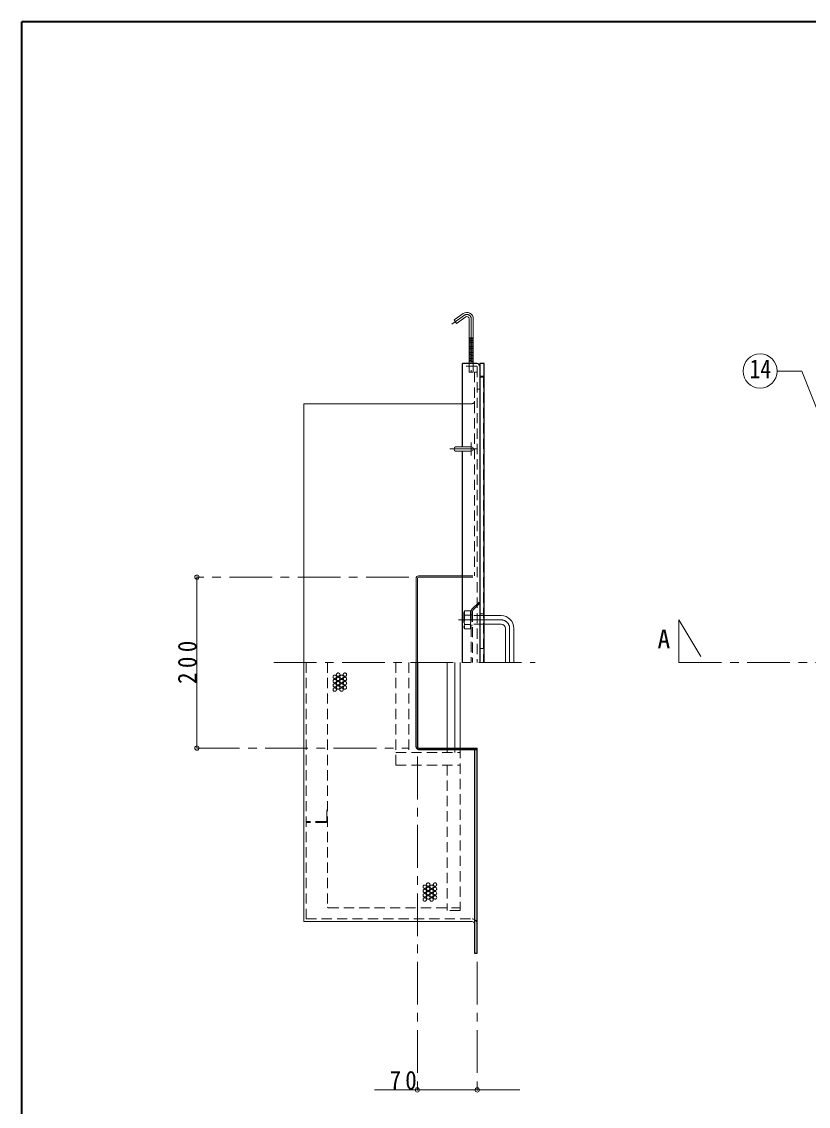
# Model space of a CAD drawing. Units: millimetres at full size, sheet at 1:10; details may follow other scales. Extents: x -2125 to 1925, y -1405 to 1405.
# Drawn here: x -2125 to -1204, y 136 to 1405 of the extents above; entities that cross this region are included whole.
import ezdxf
from ezdxf.enums import TextEntityAlignment as Align

# ---------------------------------------------------------------- set-up
doc = ezdxf.new("R2010")
doc.units = ezdxf.units.MM
doc.header["$LTSCALE"] = 10
doc.header["$PDMODE"] = 32
doc.header["$PDSIZE"] = 5
doc.linetypes.add('CHAIN1', pattern=[8, 5, -1, 1, -1])
doc.linetypes.add('DASHED1', pattern=[1.8, 1.2, -0.6])
doc.layers.add('0-A', color=4, linetype='Continuous', lineweight=9)
doc.styles.add('ＭＳ ゴシック', font='')
doc.styles.get('ＭＳ ゴシック').set_extended_font_data('MS Gothic')

msp = doc.modelspace()

# ---------------------------------------------------------------- linework, layer by layer
at = {"layer": '0-A', "color": 1, "lineweight": 40}
for p in [(-2124.8, -1404.98), (1925.2, 1405.02)]:
    msp.add_line(p, (-2124.8, 1405.02), dxfattribs=at)
at = {"layer": '0-A', "linetype": 'CHAIN1'}
for p, q in [((-1606.66, 1061.51), (-1621.39, 1051.2)), ((-1598.8, 1057.41), (-1598.8, 995.12)), ((-1591.3, 905.02), (-1623.73, 905.02)), ((-1598.8, 897.52), (-1598.8, 912.52)), ((-1671.8, 755.02), (-1919.8, 755.02)), ((-1563.8, 705.02), (-1617.3, 705.02)), ((-1355.8, 705.02), (-1325.8, 655.02)), ((-1355.8, 705.02), (-1355.8, 655.02)), ((-1553.8, 655.02), (-1553.8, 695.02)), ((-1829.8, 655.02), (-1523.8, 655.02)), ((-1355.8, 655.02), (563.2, 655.02)), ((-1919.8, 555.02), (-1671.8, 555.02)), ((-1661.8, 545.02), (-1661.8, 155.02)), ((-1591.8, 305.02), (-1591.8, 155.02))]:
    msp.add_line(p, q, dxfattribs=at)
at = {"layer": '0-A', "color": 7, "lineweight": 18}
for p, q in [((-1608.1, 1063.56), (-1618.73, 1056.11)), ((-1615.86, 1052.02), (-1618.73, 1056.11)), ((-1605.23, 1059.46), (-1615.86, 1052.02)), ((-1601.3, 1057.41), (-1601.3, 1005.02)), ((-1596.3, 1057.41), (-1596.3, 1005.02)), ((-1211.94, 996.23), (-1240.72, 996.23)), ((-1176.26, 905.74), (-1211.94, 996.23)), ((-1598.8, 907.52), (-1617.29, 907.52)), ((-1598.8, 902.52), (-1617.29, 902.52)), ((-1663.3, 655.02), (-1663.3, 753.52)), ((-1661.8, 655.02), (-1661.8, 753.52)), ((-1660.3, 756.52), (-1608.8, 756.52)), ((-1660.3, 755.02), (-1608.8, 755.02)), ((-1583.8, 710.02), (-1563.8, 710.02)), ((-1583.8, 700.02), (-1563.8, 700.02)), ((-1558.8, 655.02), (-1558.8, 695.02)), ((-1548.8, 655.02), (-1548.8, 695.02)), ((-1794.8, 352.02), (-1794.8, 655.02)), ((-1617.8, 655.02), (-1617.8, 555.02)), ((-1611.8, 655.02), (-1611.8, 555.02)), ((-1597.8, 352.02), (-1794.8, 352.02))]:
    msp.add_line(p, q, dxfattribs=at)
at = {"layer": '0-A'}
for p, q in [((-1601.3, 1034.92), (-1596.3, 1034.92)), ((-1596.3, 1034.05), (-1601.3, 1034.46)), ((-1596.3, 1033.04), (-1601.3, 1033.45)), ((-1596.3, 1032.04), (-1601.3, 1032.45)), ((-1596.3, 1031.04), (-1601.3, 1031.45)), ((-1596.3, 1030.03), (-1601.3, 1030.44)), ((-1596.3, 1029.03), (-1601.3, 1029.44)), ((-1596.3, 1028.03), (-1601.3, 1028.44)), ((-1596.3, 1027.02), (-1601.3, 1027.43)), ((-1596.3, 1026.02), (-1601.3, 1026.43)), ((-1596.3, 1025.02), (-1601.3, 1025.43)), ((-1596.3, 1024.01), (-1601.3, 1024.42)), ((-1596.3, 1023.01), (-1601.3, 1023.42)), ((-1596.3, 1022.01), (-1601.3, 1022.42)), ((-1596.3, 1021), (-1601.3, 1021.41)), ((-1596.3, 1020), (-1601.3, 1020.41)), ((-1596.3, 1019), (-1601.3, 1019.41)), ((-1596.3, 1017.99), (-1601.3, 1018.4)), ((-1596.3, 1016.99), (-1601.3, 1017.4)), ((-1596.3, 1015.99), (-1601.3, 1016.4)), ((-1596.3, 1014.98), (-1601.3, 1015.39)), ((-1596.3, 1013.98), (-1601.3, 1014.39)), ((-1596.3, 1012.98), (-1601.3, 1013.39)), ((-1596.3, 1011.97), (-1601.3, 1012.38)), ((-1596.3, 1010.97), (-1601.3, 1011.38)), ((-1596.3, 1009.97), (-1601.3, 1010.38)), ((-1596.3, 1008.96), (-1601.3, 1009.37)), ((-1596.3, 1007.96), (-1601.3, 1008.37)), ((-1596.3, 1006.96), (-1601.3, 1007.37)), ((-1596.3, 1005.95), (-1601.3, 1006.36)), ((-1597.13, 1005.02), (-1601.3, 1005.36)), ((-1794.8, 958.02), (-1608.8, 958.02)), ((-1794.8, 655.02), (-1794.8, 958.02)), ((-1919.8, 755.02), (-1919.8, 555.02)), ((-1626.8, 655.02), (-1626.8, 555.02)), ((-1711.8, 155.02), (-1541.8, 155.02))]:
    msp.add_line(p, q, dxfattribs=at)
at = {"layer": '0-A', "color": 5, "lineweight": 25}
for p, q in [((-1591.8, 1005.02), (-1608.8, 1005.02)), ((-1608.8, 907.52), (-1608.8, 1005.02)), ((-1583.8, 1005.02), (-1588.8, 1005.02)), ((-1588.8, 1005.02), (-1588.8, 655.02)), ((-1583.8, 655.02), (-1583.8, 1005.02)), ((-1608.8, 655.02), (-1608.8, 902.52)), ((-1663.3, 556.52), (-1663.3, 655.02)), ((-1661.8, 655.02), (-1661.8, 556.52)), ((-1660.3, 555.02), (-1591.8, 555.02)), ((-1660.3, 553.52), (-1591.8, 553.52)), ((-1594.8, 553.52), (-1594.8, 315.02)), ((-1591.8, 315.02), (-1591.8, 555.02)), ((-1594.8, 315.02), (-1591.8, 315.02))]:
    msp.add_line(p, q, dxfattribs=at)
at = {"layer": '0-A', "linetype": 'DASHED1'}
for p, q in [((-1601.3, 1005.02), (-1601.3, 995.02)), ((-1596.3, 1005.02), (-1596.3, 995.02)), ((-1596.3, 995.02), (-1601.3, 995.02)), ((-1594.8, 995.02), (-1594.8, 756.52)), ((-1591.8, 995.02), (-1594.8, 995.02)), ((-1584.3, 989.02), (-1588.8, 989.02)), ((-1584.3, 989.02), (-1584.3, 655.02)), ((-1608.8, 958.02), (-1597.8, 958.02)), ((-1608.8, 756.52), (-1591.8, 756.52)), ((-1608.8, 755.02), (-1591.8, 755.02)), ((-1597.92, 717.4), (-1588.8, 726.52)), ((-1596.42, 716.78), (-1588.8, 724.4)), ((-1606.8, 715.52), (-1607.3, 714.02)), ((-1607.3, 714.02), (-1607.3, 696.02)), ((-1607.3, 714.02), (-1606.8, 710.52)), ((-1599.8, 715.52), (-1606.8, 715.52)), ((-1606.8, 715.52), (-1606.8, 694.52)), ((-1599.8, 715.52), (-1599.8, 694.52)), ((-1599.3, 714.02), (-1599.3, 696.02)), ((-1598.8, 715.28), (-1598.8, 655.02)), ((-1597.3, 711.02), (-1598.8, 711.02)), ((-1597.3, 714.65), (-1597.3, 655.02)), ((-1584.3, 712.02), (-1588.8, 712.02)), ((-1599.8, 710.52), (-1606.8, 710.52)), ((-1599.8, 699.52), (-1606.8, 699.52)), ((-1599.3, 705.02), (-1599.8, 699.52)), ((-1599.8, 699.52), (-1599.3, 696.02)), ((-1583.8, 710.02), (-1599.3, 710.02)), ((-1583.8, 700.02), (-1599.3, 700.02)), ((-1597.3, 699.02), (-1598.8, 699.02)), ((-1606.8, 694.52), (-1607.3, 696.02)), ((-1599.8, 694.52), (-1606.8, 694.52)), ((-1599.3, 696.02), (-1599.8, 694.52)), ((-1584.3, 671.6), (-1588.8, 671.6)), ((-1791.8, 655.02), (-1791.8, 352.02)), ((-1766.8, 655.02), (-1766.8, 369.02)), ((-1686.8, 655.02), (-1686.8, 535.02)), ((-1671.8, 655.02), (-1671.8, 550.02)), ((-1686.8, 550.02), (-1611.8, 550.02)), ((-1626.8, 555.02), (-1626.8, 550.02)), ((-1617.8, 555.02), (-1617.8, 550.02)), ((-1686.8, 535.02), (-1611.8, 535.02)), ((-1626.8, 535.02), (-1626.8, 365.02)), ((-1766.8, 483.02), (-1767.8, 483.02)), ((-1767.8, 470.02), (-1767.8, 483.02)), ((-1768.8, 469.02), (-1791.8, 469.02)), ((-1768.8, 468.02), (-1791.8, 468.02)), ((-1765.8, 368.02), (-1611.8, 368.02)), ((-1791.8, 355.02), (-1597.8, 355.02))]:
    msp.add_line(p, q, dxfattribs=at)
at = {"layer": '0-A', "color": 7, "linetype": 'DASHED1', "lineweight": 18}
for p, q in [((-1592.8, 1002.02), (-1608.8, 1002.02)), ((-1591.8, 1001.02), (-1591.8, 655.02)), ((-1583.8, 990.02), (-1588.8, 990.02)), ((-1588.8, 975.02), (-1591.8, 975.02))]:
    msp.add_line(p, q, dxfattribs=at)
at = {"layer": '0-A', "linetype": 'DASHED1'}
for points in [[(-1599.8, 715.52), (-1599.3, 714.02), (-1599.8, 710.52), (-1599.3, 705.02)], [(-1606.8, 710.52), (-1607.3, 705.02), (-1606.8, 699.52), (-1607.3, 696.02)], [(-1611.8, 555.02), (-1611.8, 365.02), (-1626.8, 365.02)]]:
    msp.add_lwpolyline(points, dxfattribs=at)
at = {"layer": '0-A', "color": 7, "lineweight": 18}
msp.add_circle((-1260.72, 996.23), 20, dxfattribs=at)
at = {"layer": '0-A', "linetype": 'DASHED1'}
for centre in [(-1758.51, 638.42), (-1758.51, 633.42), (-1754.51, 640.92), (-1754.51, 635.92), (-1750.51, 638.42), (-1750.51, 633.42), (-1746.51, 640.92), (-1746.51, 635.92), (-1758.51, 628.42), (-1758.51, 623.42), (-1754.51, 630.92), (-1754.51, 625.92), (-1750.51, 628.42), (-1750.51, 623.42), (-1746.51, 630.92), (-1746.51, 625.92), (-1653.15, 392.77), (-1649.15, 395.27), (-1645.15, 392.77), (-1641.15, 395.27), (-1653.15, 387.77), (-1653.15, 382.77), (-1649.15, 390.27), (-1649.15, 385.27), (-1649.15, 380.27), (-1645.15, 387.77), (-1645.15, 382.77), (-1641.15, 390.27), (-1641.15, 385.27), (-1641.15, 380.27), (-1653.15, 377.77), (-1645.15, 377.77)]:
    msp.add_circle(centre, 2, dxfattribs=at)
at = {"layer": '0-A', "color": 7, "lineweight": 18}
for centre, radius, start, end in [((-1603.8, 1057.41), 7.5, 0, 125), ((-1603.8, 1057.41), 2.5, 0, 125), ((-1598.8, 905.02), 2.5, 270, 90), ((-1660.3, 753.52), 3, 90, 180), ((-1660.3, 753.52), 1.5, 90, 180), ((-1563.8, 695.02), 15, 0, 90), ((-1563.8, 695.02), 5, 0, 90), ((-1597.8, 349.02), 3, 0, 90)]:
    msp.add_arc(centre, radius, start, end, dxfattribs=at)
at = {"layer": '0-A', "linetype": 'CHAIN1'}
for centre, radius, end in [((-1603.8, 1057.41), 5, 125), ((-1563.8, 695.02), 10, 90)]:
    msp.add_arc(centre, radius, 0, end, dxfattribs=at)
at = {"layer": '0-A', "color": 5, "lineweight": 25}
for centre, radius, start, end in [((-1591.8, 1002.02), 3, 0, 90), ((-1660.3, 556.52), 3, 180, 270), ((-1660.3, 556.52), 1.5, 180, 270)]:
    msp.add_arc(centre, radius, start, end, dxfattribs=at)
at = {"layer": '0-A', "color": 7, "linetype": 'DASHED1', "lineweight": 18}
msp.add_arc((-1592.8, 1001.02), 1, 0, 90, dxfattribs=at)
at = {"layer": '0-A', "linetype": 'DASHED1'}
for centre, radius, start, end in [((-1597.8, 961.02), 3, 270, 0), ((-1595.8, 715.28), 3, 135, 180), ((-1594.3, 714.65), 3, 135, 180), ((-1768.8, 470.02), 1, 270, 0), ((-1768.8, 470.02), 2, 270, 0), ((-1765.8, 369.02), 1, 180, 270), ((-1597.8, 349.02), 6, 0, 90)]:
    msp.add_arc(centre, radius, start, end, dxfattribs=at)
at = {"layer": '0-A', "color": 7, "lineweight": 18}
msp.add_ellipse((-1617.28, 905.02), major_axis=(0, -2.5), ratio=0.57, start_param=3.1415927, end_param=6.2831853, dxfattribs=at)
at = {"layer": '0-A'}
for p in [(-1919.8, 755.02), (-1919.8, 555.02), (-1661.8, 155.02), (-1591.8, 155.02)]:
    msp.add_point(p, dxfattribs=at)

# ---------------------------------------------------------------- texts
at = {"layer": '0-A', "color": 7, "style": 'ＭＳ ゴシック', "width": 0.85}
msp.add_text('14', height=21.99, dxfattribs=at).set_placement((-1273.22, 981.23), align=Align.BOTTOM_LEFT)
at = {"layer": '0-A', "color": 7, "style": 'ＭＳ ゴシック'}
msp.add_text('A', height=21.99, dxfattribs=at).set_placement((-1380.8, 665.02), align=Align.BOTTOM_LEFT)
at = {"layer": '0-A', "color": 7, "insert": (-1919.8, 630.02), "char_height": 21.99, "attachment_point": 7, "rotation": 90, "style": 'ＭＳ ゴシック'}
msp.add_mtext('\\T1.38;\\W0.9;200', dxfattribs=at)
at = {"layer": '0-A', "color": 7, "insert": (-1694.3, 155.02), "char_height": 21.99, "attachment_point": 7, "style": 'ＭＳ ゴシック'}
msp.add_mtext('\\T1.36;\\W0.9;70', dxfattribs=at)

doc.saveas('drawing.dxf')
